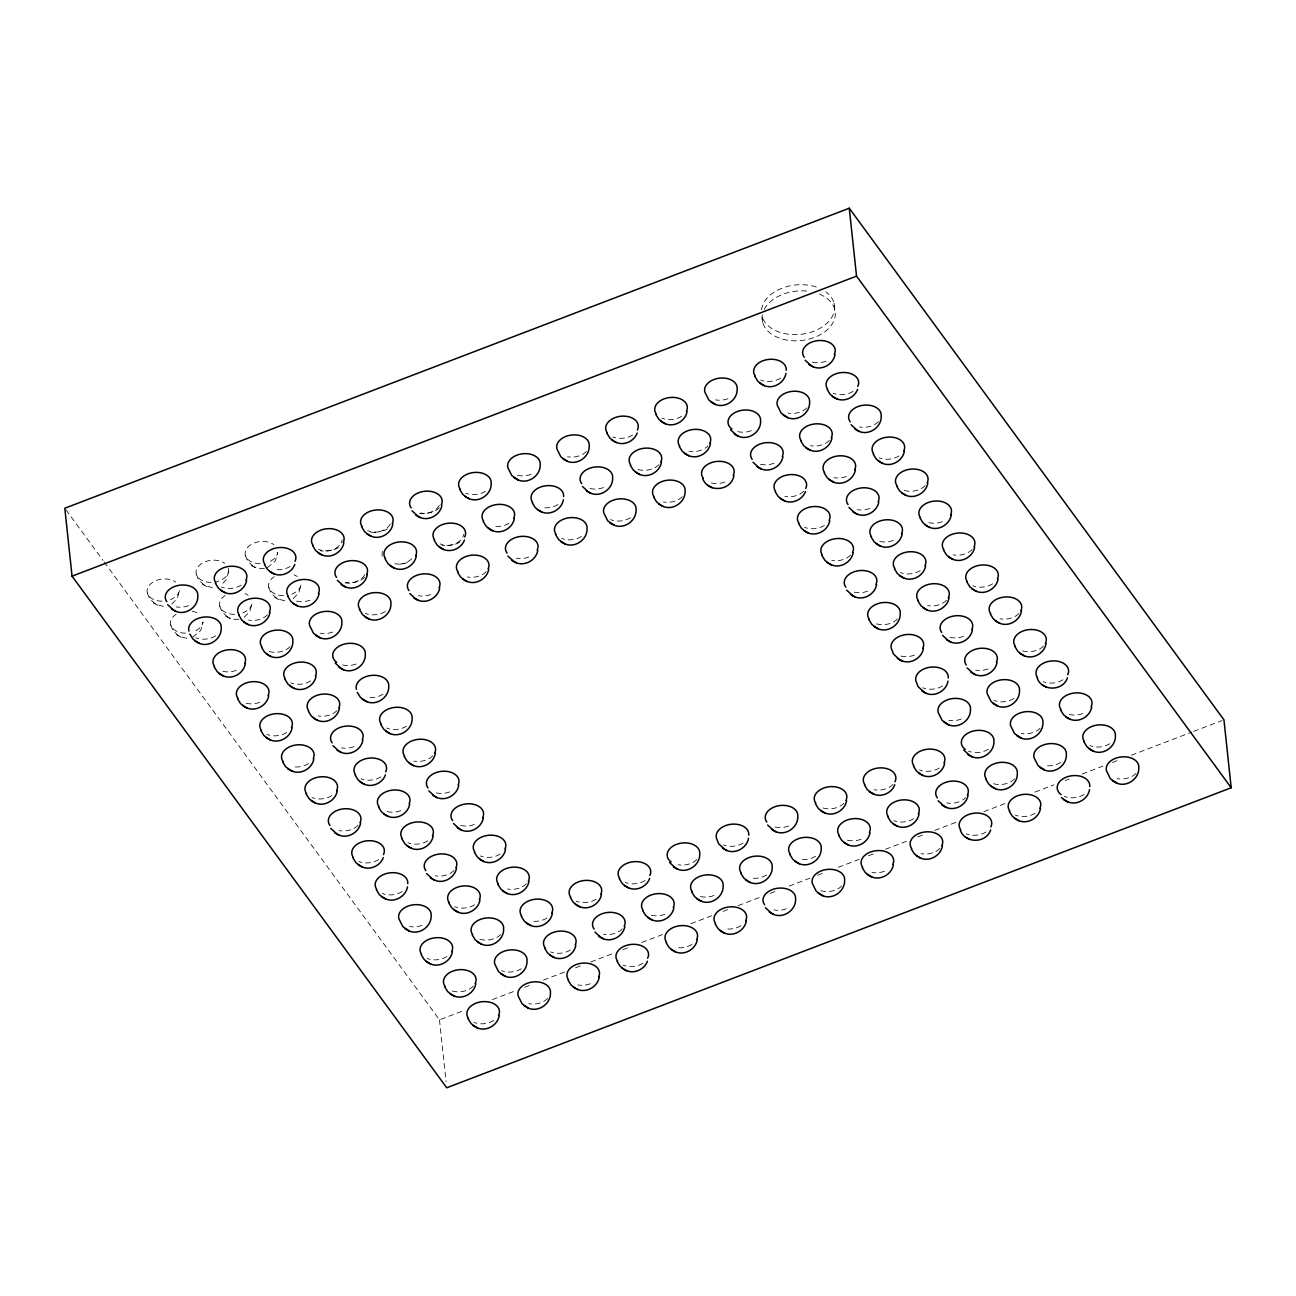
<?xml version="1.0" encoding="UTF-8"?>
<svg xmlns="http://www.w3.org/2000/svg" width="1296" height="1296" viewBox="0 0 1296 1296"><rect width="100%" height="100%" fill="white"/><g stroke="black" fill="none" stroke-linecap="round" stroke-linejoin="round"><path stroke-width="0.75" stroke-dasharray="5 3.75" d="M228.647 571.18L226.346 579.685L220.806 585.257M171.769 604.017L177.325 598.428L179.609 589.923A16.362 11.048 -6.1 0 1 170.424 599.611M244.215 617.236L249.772 611.647L252.056 603.142A16.362 11.048 -6.1 0 1 242.87 612.83M293.252 598.493L298.793 592.904L301.093 584.399A16.362 11.048 -6.1 0 1 291.892 594.086M267.316 567.778L275.384 560.925L277.668 552.42A16.362 11.048 -6.1 0 1 268.483 562.108M192.667 637.259L200.734 630.407L203.035 621.902A16.362 11.048 -6.1 0 1 193.833 631.589M104.182 562.01L439.474 1019.855L464.049 1010.459M492.399 999.605L515.079 990.938M524.54 987.309L530.21 985.154M543.429 980.084L566.125 971.417M575.57 967.804L581.24 965.633M590.701 962.021L613.381 953.338M622.825 949.725L628.495 947.554M641.731 942.5L662.531 934.546M690.881 923.692L711.666 915.737M723.006 911.412L730.571 908.512M738.137 905.629L760.817 896.945M770.278 893.333L775.948 891.162M789.167 886.108L809.968 878.153M817.533 875.254L823.203 873.099M838.318 867.316L859.118 859.361M868.563 855.749L874.233 853.578M885.573 849.236L906.374 841.282M917.714 836.941L925.279 834.057M934.724 830.444L957.404 821.761M983.875 811.636L1006.555 802.969M1034.905 792.115L1053.81 784.89M1065.15 780.548L1068.941 779.107M1082.176 774.052L1102.961 766.098M1112.422 762.485L1119.971 759.586M1131.311 755.244L1191.802 732.11M1193.697 731.398L1222.047 720.544M264.449 568.588L258.503 568.62L254.097 566.903M238.837 619.31L232.891 619.342L228.485 617.625M212.414 587.623L205.06 585.662M284.861 600.842L277.506 598.882M163.393 606.366L156.038 604.406M186.802 638.345L179.447 636.385M245.398 555.498L247.552 561.087L253.579 566.611M268.807 587.477L270.961 593.066L276.988 598.59M196.36 574.258L198.515 579.83L204.541 585.371M219.785 606.236L221.94 611.809L227.966 617.333M147.339 593.001L149.494 598.59L155.52 604.114M170.748 624.98L172.903 630.569L178.929 636.093M251.343 565.396L255.814 567.842M274.768 597.375L279.239 599.821M202.322 584.14L206.793 586.602M225.731 616.118L230.202 618.581M153.284 602.899L157.756 605.345M176.71 634.878L181.181 637.324M65.999 509.879L102.983 560.39M834.057 303.053L834.705 309.209M762.696 322.461L762.048 316.305A36.742 24.818 -6.1 0 0 813.823 331.225A36.742 24.818 -6.1 0 0 825.876 291.892M439.474 1019.855L446.083 1081.787M761.53 309.841A36.742 24.818 -6.1 0 1 818.78 287.955M819.428 294.111A36.742 24.818 -6.1 0 1 830.963 325.733A36.742 24.818 -6.1 0 1 785.003 339.714A36.742 24.818 -6.1 0 1 763.457 311.121M764.17 309.533A36.742 24.818 -6.1 0 1 809.093 291.357M286.724 732.532A16.362 11.048 -6.1 0 1 266.895 734.411M259.735 702.335A16.362 11.048 -6.1 0 1 243.486 702.448M236.326 670.372A16.362 11.048 -6.1 0 1 220.061 670.469M188.6 605.686A16.362 11.048 -6.1 0 1 176.143 606.884M267.446 614.806A16.362 11.048 -6.1 0 1 248.589 620.104M241.202 585.144A16.362 11.048 -6.1 0 1 221.373 587.039M215.59 635.866A16.362 11.048 -6.1 0 1 195.761 637.762M310.084 600.161A16.362 11.048 -6.1 0 1 293.819 600.259M290.223 566.401A16.362 11.048 -6.1 0 1 274.201 569.381M390.307 524.021A16.362 11.048 -6.1 0 1 369.522 532.008M364.694 574.744A16.362 11.048 -6.1 0 1 343.91 582.746M463.628 534.357A16.362 11.048 -6.1 0 1 462.753 537.241M460.825 539.946A16.362 11.048 -6.1 0 1 441.968 545.243M439.328 505.278A16.362 11.048 -6.1 0 1 418.559 513.265M411.804 558.689A16.362 11.048 -6.1 0 1 397.111 564.343M382.32 556.195A16.362 11.048 -6.1 0 1 382.952 550.444M342.144 539.897A16.362 11.048 -6.1 0 1 341.269 542.765M339.358 545.47A16.362 11.048 -6.1 0 1 320.501 550.768M283.597 595.625A16.362 11.048 -6.1 0 1 269.341 588.854A16.362 11.048 -6.1 0 1 274.201 576.704M294.03 574.808A16.362 11.048 -6.1 0 1 297.205 576.558M228.404 568.296A16.362 11.048 -6.1 0 1 215.411 582.001M211.151 582.406A16.362 11.048 -6.1 0 1 197.834 567.113A16.362 11.048 -6.1 0 1 224.759 563.339M162.13 601.15A16.362 11.048 -6.1 0 1 148.813 585.873A16.362 11.048 -6.1 0 1 175.721 582.082M185.539 633.128A16.362 11.048 -6.1 0 1 171.283 626.357A16.362 11.048 -6.1 0 1 176.143 614.207M192.164 611.226A16.362 11.048 -6.1 0 1 199.147 614.061M234.576 614.369A16.362 11.048 -6.1 0 1 220.304 607.597A16.362 11.048 -6.1 0 1 225.18 595.463M244.993 593.568A16.362 11.048 -6.1 0 1 248.168 595.318M260.188 563.647A16.362 11.048 -6.1 0 1 246.872 548.37A16.362 11.048 -6.1 0 1 273.78 544.579M806.809 407.819A16.362 11.048 -6.1 0 1 787.936 413.116M826.022 361.195A16.362 11.048 -6.1 0 1 809.757 361.309M852.995 391.392A16.362 11.048 -6.1 0 1 833.166 393.271M780.548 378.157A16.362 11.048 -6.1 0 1 760.72 380.052M727.963 398.698A16.362 11.048 -6.1 0 1 715.489 399.897M751.372 430.677A16.362 11.048 -6.1 0 1 735.107 430.774M493.792 1020.503A16.362 11.048 -6.1 0 1 473.98 1022.398M473.218 986.207A16.362 11.048 -6.1 0 1 450.554 990.419M446.958 956.545A16.362 11.048 -6.1 0 1 427.145 958.441M387.472 528.8A16.362 11.048 -6.1 0 1 367.643 530.68M681.647 416.291A16.362 11.048 -6.1 0 1 661.835 418.187M893.041 784.436A16.362 11.048 -6.1 0 1 874.184 789.75M338.45 547.544A16.362 11.048 -6.1 0 1 318.622 549.439M356.108 664.006A16.362 11.048 -6.1 0 1 339.844 664.119M531.004 474.336A16.362 11.048 -6.1 0 1 514.739 474.433M400.739 810.664A16.362 11.048 -6.1 0 1 384.475 810.761M645.052 880.519A16.362 11.048 -6.1 0 1 625.239 882.414M402.1 891.583A16.362 11.048 -6.1 0 1 382.288 893.462M815.557 856.235A16.362 11.048 -6.1 0 1 799.535 859.216M406.49 726.181A16.362 11.048 -6.1 0 1 386.678 728.06M449.777 791.905A16.362 11.048 -6.1 0 1 433.512 792.018M1014.525 778.912A16.362 11.048 -6.1 0 1 991.861 783.124M1040.137 728.19A16.362 11.048 -6.1 0 1 1021.264 733.487M622.291 928.924A16.362 11.048 -6.1 0 1 603.418 934.222M988.07 668.947A16.362 11.048 -6.1 0 1 975.613 670.129M946.469 600.291A16.362 11.048 -6.1 0 1 927.596 605.588M500.159 854.08A16.362 11.048 -6.1 0 1 480.346 855.959M939.875 848.394A16.362 11.048 -6.1 0 1 921.019 853.691M861.03 839.273A16.362 11.048 -6.1 0 1 844.765 839.387M972.081 549.569A16.362 11.048 -6.1 0 1 953.208 554.866M803.763 491.135A16.362 11.048 -6.1 0 1 784.906 496.433M846.401 476.491A16.362 11.048 -6.1 0 1 833.927 477.689M358.117 825.309A16.362 11.048 -6.1 0 1 339.244 830.606M942.597 685.908A16.362 11.048 -6.1 0 1 922.784 687.787M897.431 619.034A16.362 11.048 -6.1 0 1 874.768 623.246M850.597 555.093A16.362 11.048 -6.1 0 1 831.74 560.39M867.623 591.17A16.362 11.048 -6.1 0 1 851.359 591.284M432.751 755.827A16.362 11.048 -6.1 0 1 413.894 761.125M914.458 655.128A16.362 11.048 -6.1 0 1 898.193 655.225M961.292 719.069A16.362 11.048 -6.1 0 1 948.818 720.268M528.8 557.037A16.362 11.048 -6.1 0 1 516.343 558.22M474.352 824.483A16.362 11.048 -6.1 0 1 458.104 824.58M682.295 496.676A16.362 11.048 -6.1 0 1 663.422 501.973M893.236 540.448A16.362 11.048 -6.1 0 1 876.971 540.545M557.977 504.517A16.362 11.048 -6.1 0 1 541.955 507.497M766.535 874.994A16.362 11.048 -6.1 0 1 750.514 877.975M1060.711 762.485A16.362 11.048 -6.1 0 1 1044.689 765.466M878.413 421.67A16.362 11.048 -6.1 0 1 859.54 426.967M925.247 485.611A16.362 11.048 -6.1 0 1 902.583 489.823M664.913 914.279A16.362 11.048 -6.1 0 1 648.648 914.393M965.488 797.672A16.362 11.048 -6.1 0 1 962.653 799.988M959.089 801.77A16.362 11.048 -6.1 0 1 946.631 802.969M920.209 570.629A16.362 11.048 -6.1 0 1 900.38 572.524M407.333 562.561A16.362 11.048 -6.1 0 1 394.859 563.744M474.547 904.802A16.362 11.048 -6.1 0 1 454.734 906.698M430.742 594.54A16.362 11.048 -6.1 0 1 418.284 595.723M590.263 983.761A16.362 11.048 -6.1 0 1 577.805 984.96M658.87 464.697A16.362 11.048 -6.1 0 1 636.223 468.909M331.857 795.647A16.362 11.048 -6.1 0 1 312.028 797.542M869.81 508.469A16.362 11.048 -6.1 0 1 857.353 509.668M526.419 883.726A16.362 11.048 -6.1 0 1 507.562 889.024M1035.099 813.208A16.362 11.048 -6.1 0 1 1015.27 815.103M364.694 577.206A16.362 11.048 -6.1 0 1 345.838 582.503M986.062 831.967A16.362 11.048 -6.1 0 1 966.249 833.863M642.865 963.22A16.362 11.048 -6.1 0 1 623.036 965.115M486.178 571.682A16.362 11.048 -6.1 0 1 467.305 576.979M603.45 487.555A16.362 11.048 -6.1 0 1 587.185 487.652M898.987 455.965A16.362 11.048 -6.1 0 1 879.174 457.844M707.908 445.937A16.362 11.048 -6.1 0 1 705.073 448.27M701.509 450.052A16.362 11.048 -6.1 0 1 689.035 451.235M740.923 925.717A16.362 11.048 -6.1 0 1 724.901 928.697M786.38 908.755A16.362 11.048 -6.1 0 1 773.923 909.954M508.955 523.26A16.362 11.048 -6.1 0 1 492.917 526.241M992.655 583.864A16.362 11.048 -6.1 0 1 972.826 585.743M546.993 918.022A16.362 11.048 -6.1 0 1 530.971 921.002M459.918 542.02A16.362 11.048 -6.1 0 1 440.089 543.915M743.11 843.016A16.362 11.048 -6.1 0 1 723.298 844.911M383.081 694.202A16.362 11.048 -6.1 0 1 367.06 697.183M1062.914 679.784A16.362 11.048 -6.1 0 1 1043.086 681.68M570.418 950A16.362 11.048 -6.1 0 1 550.589 951.896M963.479 636.368A16.362 11.048 -6.1 0 1 947.214 636.482M913.615 818.732A16.362 11.048 -6.1 0 1 893.803 820.627M713.934 895.536A16.362 11.048 -6.1 0 1 697.685 895.633M353.905 746.707A16.362 11.048 -6.1 0 1 341.447 747.905M630.423 517.736A16.362 11.048 -6.1 0 1 610.594 519.631M696.924 859.442A16.362 11.048 -6.1 0 1 678.067 864.756M942.257 521.705A16.362 11.048 -6.1 0 1 925.992 521.802M385.285 611.501A16.362 11.048 -6.1 0 1 365.456 613.397M691.886 944.476A16.362 11.048 -6.1 0 1 675.864 947.457M1043.507 646.072A16.362 11.048 -6.1 0 1 1020.843 650.284M336.895 710.629A16.362 11.048 -6.1 0 1 318.022 715.927M421.961 925.344A16.362 11.048 -6.1 0 1 409.504 926.527M1018.915 613.51A16.362 11.048 -6.1 0 1 1000.042 618.808M547.641 998.406A16.362 11.048 -6.1 0 1 528.784 1003.703M308.432 763.684A16.362 11.048 -6.1 0 1 292.41 766.649M453.973 870.507A16.362 11.048 -6.1 0 1 435.116 875.804M884.455 871.252A16.362 11.048 -6.1 0 1 871.981 872.451M632.626 435.035A16.362 11.048 -6.1 0 1 612.797 436.93M439.344 507.724A16.362 11.048 -6.1 0 1 420.471 513.022M485.53 491.297A16.362 11.048 -6.1 0 1 465.701 493.177M521.381 968.744A16.362 11.048 -6.1 0 1 501.568 970.639M380.878 776.903A16.362 11.048 -6.1 0 1 361.066 778.799M427.712 840.845A16.362 11.048 -6.1 0 1 407.9 842.74M378.691 859.604A16.362 11.048 -6.1 0 1 358.862 861.5M586.424 451.462A16.362 11.048 -6.1 0 1 567.567 456.775M310.635 680.967A16.362 11.048 -6.1 0 1 290.806 682.862M1082.759 713.545A16.362 11.048 -6.1 0 1 1066.495 713.659M290.061 646.672A16.362 11.048 -6.1 0 1 267.397 650.884M500.807 934.448A16.362 11.048 -6.1 0 1 478.143 938.66M1084.12 794.464A16.362 11.048 -6.1 0 1 1064.308 796.36M829.375 440.413A16.362 11.048 -6.1 0 1 810.518 445.711M724.918 482.031A16.362 11.048 -6.1 0 1 708.669 482.128M939.227 768.01A16.362 11.048 -6.1 0 1 919.415 769.905M1109.732 743.742A16.362 11.048 -6.1 0 1 1089.92 745.621M988.265 749.266A16.362 11.048 -6.1 0 1 968.436 751.162M332.683 632.043A16.362 11.048 -6.1 0 1 320.225 633.226M841.817 885.897A16.362 11.048 -6.1 0 1 819.153 890.109M773.955 463.271A16.362 11.048 -6.1 0 1 757.69 463.385M824.353 525.431A16.362 11.048 -6.1 0 1 804.524 527.326M581.402 536.495A16.362 11.048 -6.1 0 1 561.573 538.391M788.584 826.054A16.362 11.048 -6.1 0 1 772.319 826.151M596.03 899.278A16.362 11.048 -6.1 0 1 576.202 901.157M844.02 803.196A16.362 11.048 -6.1 0 1 821.356 807.408M1135.993 773.388A16.362 11.048 -6.1 0 1 1117.136 778.685M1013.877 698.528A16.362 11.048 -6.1 0 1 994.048 700.423"/><path stroke-width="1.5" d="M246.613 580.365C244.944 590.539 232.292 597.229 223.252 591.737M245.3 663.779C243.632 673.969 230.98 680.659 221.94 675.167M270.022 612.328C268.353 622.517 255.701 629.208 246.661 623.716M268.709 695.758C267.041 705.947 254.389 712.638 245.349 707.146M319.059 593.584C317.374 603.774 304.738 610.448 295.699 604.957M343.861 542.765C342.176 552.938 329.54 559.629 320.501 554.137M292.135 727.736C290.45 737.926 277.814 744.601 268.774 739.109M316.046 676.188C314.377 686.378 301.725 693.052 292.685 687.56M367.27 574.727C365.602 584.917 352.949 591.608 343.91 586.116M313.843 758.889C312.174 769.079 299.538 775.753 290.482 770.261M392.882 524.005C391.214 534.195 378.562 540.869 369.522 535.378M339.455 708.167C337.786 718.34 325.15 725.031 316.111 719.539M337.268 790.868C335.599 801.041 322.947 807.732 313.907 802.24M416.308 555.984C414.623 566.174 401.987 572.848 392.947 567.356M362.88 740.129C361.211 750.319 348.559 757.01 339.52 751.518M441.92 505.262C440.235 515.435 427.599 522.126 418.559 516.634M360.677 822.83C359.008 833.02 346.372 839.711 337.316 834.219M439.717 587.963C438.048 598.136 425.396 604.827 416.356 599.335M409.714 804.087C408.046 814.277 395.393 820.951 386.354 815.459M488.754 569.203C487.069 579.393 474.433 586.067 465.394 580.576M435.326 753.365C433.658 763.538 421.006 770.229 411.966 764.737M514.366 518.481C512.681 528.671 500.045 535.345 491.006 529.853M407.511 886.788C405.842 896.978 393.206 903.652 384.151 898.16M433.123 836.066C431.455 846.239 418.819 852.93 409.763 847.438M458.735 785.327C457.067 795.517 444.431 802.208 435.375 796.716M537.775 550.46C536.107 560.633 523.454 567.324 514.415 561.832M563.387 499.721C561.719 509.911 549.067 516.602 540.027 511.11M456.548 868.028C454.88 878.218 442.228 884.909 433.188 879.417M483.327 817.906C481.658 828.079 469.022 834.77 459.967 829.278M452.369 951.766C450.7 961.94 438.048 968.63 429.008 963.139M479.957 900.007C478.289 910.197 465.653 916.888 456.597 911.396M505.57 849.285C503.901 859.475 491.265 866.149 482.209 860.657M475.794 983.745C474.125 993.919 461.473 1000.609 452.434 995.117M528.995 881.264C527.326 891.437 514.674 898.128 505.634 892.636M661.446 462.218C659.777 472.408 647.125 479.099 638.086 473.607M499.203 1015.708C497.534 1025.897 484.882 1032.588 475.843 1027.096M687.058 411.496C685.39 421.686 672.737 428.36 663.698 422.869M552.404 913.226C550.735 923.416 538.099 930.107 529.043 924.615M710.483 443.475C708.799 453.665 696.163 460.339 687.123 454.847M575.829 945.205C574.16 955.395 561.508 962.086 552.469 956.594M601.441 894.483C599.773 904.673 587.12 911.347 578.081 905.855M733.892 475.454C731.689 491.054 707.778 493.371 702.707 478.418M599.238 977.184C597.569 987.374 584.933 994.048 575.878 988.556M785.959 373.378C784.291 383.551 771.638 390.242 762.599 384.75M624.85 926.462C623.182 936.635 610.546 943.326 601.49 937.834M782.93 456.694C781.245 466.884 768.609 473.575 759.569 468.067M834.98 354.618C833.312 364.808 820.676 371.498 811.62 365.99M673.888 907.702C672.219 917.892 659.567 924.583 650.527 919.091M831.951 437.951C830.282 448.124 817.63 454.815 808.591 449.323M697.297 939.681C695.628 949.871 682.992 956.545 673.936 951.053M829.764 520.652C828.079 530.825 815.443 537.516 806.404 532.024M855.376 469.913C853.691 480.103 841.055 486.794 832.016 481.302M748.521 838.237C746.852 848.41 734.216 855.101 725.161 849.609M853.173 552.614C851.504 562.804 838.852 569.495 829.813 564.003M746.334 920.938C744.665 931.111 732.013 937.802 722.974 932.31M878.785 501.892C877.117 512.082 864.464 518.773 855.425 513.265M904.397 451.17C902.729 461.36 890.077 468.034 881.037 462.542M876.582 584.593C874.913 594.783 862.277 601.474 853.238 595.982M902.21 533.871C900.526 544.061 887.89 550.735 878.85 545.243M927.823 483.149C926.138 493.322 913.502 500.013 904.462 494.521M846.58 800.734C844.911 810.907 832.275 817.598 823.219 812.106M925.619 565.85C923.951 576.023 911.299 582.714 902.259 577.222M951.232 515.111C949.563 525.301 936.911 531.992 927.871 526.5M923.416 648.551C921.748 658.724 909.112 665.415 900.072 659.923M870.005 832.696C868.336 842.886 855.684 849.577 846.644 844.085M949.028 597.812C947.36 608.002 934.724 614.693 925.684 609.201M974.657 547.09C972.972 557.28 960.336 563.971 951.296 558.479M948.008 681.113C946.339 691.303 933.703 697.977 924.647 692.485M893.414 864.675C891.745 874.865 879.109 881.539 870.053 876.047M972.454 629.791C970.785 639.981 958.133 646.672 949.093 641.18M919.026 813.953C917.357 824.143 904.721 830.817 895.666 825.325M998.066 579.069C996.397 589.259 983.745 595.933 974.705 590.441M944.638 763.231C942.97 773.404 930.334 780.095 921.278 774.603M997.045 662.369C995.377 672.543 982.724 679.234 973.685 673.742M942.451 845.932C940.783 856.105 928.13 862.796 919.091 857.304M1021.475 611.048C1019.806 621.221 1007.17 627.912 998.131 622.42M968.063 795.193C966.395 805.383 953.743 812.074 944.703 806.582M1046.066 643.61C1044.398 653.8 1031.762 660.474 1022.706 654.982M1040.51 808.429C1038.841 818.602 1026.189 825.293 1017.149 819.801M1091.734 706.968C1090.066 717.158 1077.413 723.832 1068.374 718.34M1089.531 789.669C1087.862 799.859 1075.226 806.549 1066.171 801.041M294.791 564.392C291.73 573.075 280.341 577.87 272.273 572.978M464.486 540.011C461.425 548.694 450.036 553.505 441.968 548.613M385.447 774.895C382.385 783.578 370.996 788.373 362.929 783.481M383.26 857.596C380.198 866.279 368.809 871.074 360.742 866.182M637.195 433.026C634.133 441.725 622.728 446.521 614.677 441.628M805.496 491.459C802.435 500.143 791.046 504.938 782.978 500.045M857.563 389.383C854.501 398.066 843.113 402.862 835.045 397.969M649.62 878.51C646.558 887.209 635.17 892.004 627.102 887.112M647.433 961.211C644.371 969.91 632.983 974.705 624.915 969.813M894.775 784.76C891.713 793.444 880.324 798.239 872.257 793.346M990.63 829.958C986.24 843.599 964.921 843.712 960.304 830.153M1067.467 677.776C1063.076 691.416 1041.757 691.529 1037.14 677.97M849.269 208.219L64.8 508.243L72.058 576.169L446.731 1087.781L1231.2 787.757L1223.942 719.831L849.269 208.219L856.526 276.145L1231.2 787.757M72.058 576.169L856.526 276.145M857.628 430.564C867.672 436.736 881.815 427.664 881.199 416.081A16.362 11.048 -6.1 0 0 861.921 405.47A16.362 11.048 -6.1 0 0 850.241 421.848M787.741 417.668C797.866 421.832 810.065 413.116 809.595 402.246A16.362 11.048 -6.1 0 0 792.439 391.327A16.362 11.048 -6.1 0 0 777.308 405.324L781.245 413.23L787.741 417.668L786.008 416.729M715.295 404.449C725.42 408.613 737.618 399.897 737.149 389.011A16.362 11.048 -6.1 0 0 719.993 378.108A16.362 11.048 -6.1 0 0 704.862 392.105L708.799 400.01L715.295 404.449L713.561 403.493M736.987 435.472C747.047 441.644 761.173 432.572 760.574 420.989A16.362 11.048 -6.1 0 0 739.222 410.864A16.362 11.048 -6.1 0 0 731.948 429.041M567.373 461.327C577.498 465.491 589.68 456.775 589.226 445.889A16.362 11.048 -6.1 0 0 572.054 434.986A16.362 11.048 -6.1 0 0 556.94 448.983L560.876 456.889L567.373 461.327L565.639 460.372M661.511 505.57C671.555 511.742 685.697 502.67 685.082 491.087A16.362 11.048 -6.1 0 0 665.804 480.476A16.362 11.048 -6.1 0 0 654.124 496.854M589.064 492.35C599.108 498.523 613.251 489.451 612.635 477.868A16.362 11.048 -6.1 0 0 593.357 467.257A16.362 11.048 -6.1 0 0 581.677 483.619M518.335 480.071C528.46 484.234 540.659 475.519 540.189 464.648A16.362 11.048 -6.1 0 0 523.033 453.73A16.362 11.048 -6.1 0 0 507.919 467.726L511.855 475.632L518.335 480.071L516.618 479.131M614.207 525.269C624.332 529.432 636.514 520.717 636.061 509.846A16.362 11.048 -6.1 0 0 618.889 498.928A16.362 11.048 -6.1 0 0 603.774 512.924L607.711 520.83L614.207 525.269L612.473 524.329M467.581 497.875C477.641 504.047 491.767 494.975 491.168 483.392A16.362 11.048 -6.1 0 0 471.89 472.781A16.362 11.048 -6.1 0 0 460.21 489.143M876.647 627.944C886.707 634.117 900.833 625.045 900.234 613.462A16.362 11.048 -6.1 0 0 880.956 602.851A16.362 11.048 -6.1 0 0 869.276 619.213M563.452 543.073C573.496 549.245 587.639 540.173 587.023 528.59A16.362 11.048 -6.1 0 0 567.745 517.979A16.362 11.048 -6.1 0 0 556.065 534.357M997.661 706.061C1007.77 710.24 1019.968 701.525 1019.515 690.638A16.362 11.048 -6.1 0 0 1002.343 679.72A16.362 11.048 -6.1 0 0 987.228 693.716L991.165 701.622L997.661 706.061L995.927 705.121M1091.783 750.319C1101.843 756.491 1115.969 747.419 1115.37 735.836A16.362 11.048 -6.1 0 0 1096.092 725.225A16.362 11.048 -6.1 0 0 1084.412 741.587M1021.07 738.04C1031.195 742.203 1043.393 733.487 1042.924 722.617A16.362 11.048 -6.1 0 0 1025.768 711.698A16.362 11.048 -6.1 0 0 1010.637 725.695L1014.574 733.601L1021.07 738.04L1019.336 737.1M948.623 724.82C958.748 728.984 970.947 720.268 970.477 709.398A16.362 11.048 -6.1 0 0 953.321 698.479A16.362 11.048 -6.1 0 0 938.191 712.476L942.127 720.382L948.623 724.82L946.89 723.881M1116.941 783.238C1127.05 787.401 1139.249 778.685 1138.795 767.815A16.362 11.048 -6.1 0 0 1121.623 756.896A16.362 11.048 -6.1 0 0 1106.509 770.893L1110.445 778.799L1116.941 783.238L1115.208 782.298M1044.495 770.018C1054.604 774.182 1066.802 765.466 1066.349 754.596A16.362 11.048 -6.1 0 0 1049.177 743.677A16.362 11.048 -6.1 0 0 1034.062 757.674L1037.999 765.58L1044.495 770.018L1042.762 769.079M970.315 755.843C980.375 762.016 994.502 752.944 993.902 741.361A16.362 11.048 -6.1 0 0 972.551 731.236A16.362 11.048 -6.1 0 0 965.277 749.412M993.724 787.822C1003.784 793.994 1017.911 784.922 1017.311 773.339A16.362 11.048 -6.1 0 0 998.033 762.728A16.362 11.048 -6.1 0 0 986.353 779.09M367.335 618.079C377.379 624.251 391.522 615.179 390.906 603.596A16.362 11.048 -6.1 0 0 371.628 592.985A16.362 11.048 -6.1 0 0 359.948 609.363M320.031 637.778C330.14 641.941 342.338 633.226 341.885 622.355A16.362 11.048 -6.1 0 0 324.713 611.437A16.362 11.048 -6.1 0 0 309.598 625.433L313.535 633.339L320.031 637.778L318.298 636.838M174.215 610.481C184.275 616.653 198.401 607.581 197.802 595.998A16.362 11.048 -6.1 0 0 178.524 585.387A16.362 11.048 -6.1 0 0 166.844 601.749M341.723 668.817C351.767 674.973 365.909 665.917 365.294 654.334A16.362 11.048 -6.1 0 0 343.958 644.193A16.362 11.048 -6.1 0 0 336.668 662.369M269.276 655.582C279.32 661.754 293.463 652.682 292.847 641.099A16.362 11.048 -6.1 0 0 273.569 630.488A16.362 11.048 -6.1 0 0 261.889 646.85M197.64 642.46C207.684 648.632 221.827 639.56 221.211 627.977A16.362 11.048 -6.1 0 0 204.055 617.058A16.362 11.048 -6.1 0 0 188.941 631.055M365.132 700.78C375.192 706.952 389.318 697.88 388.719 686.297A16.362 11.048 -6.1 0 0 371.547 675.394A16.362 11.048 -6.1 0 0 356.432 689.391M774.198 830.849C784.258 837.022 798.385 827.95 797.785 816.367A16.362 11.048 -6.1 0 0 778.507 805.756A16.362 11.048 -6.1 0 0 766.827 822.118M388.541 732.758C398.601 738.931 412.744 729.859 412.128 718.276A16.362 11.048 -6.1 0 0 392.85 707.665A16.362 11.048 -6.1 0 0 381.17 724.027M797.607 862.828C807.667 869 821.794 859.928 821.194 848.345A16.362 11.048 -6.1 0 0 801.916 837.734A16.362 11.048 -6.1 0 0 790.236 854.096M822.766 895.747C832.874 899.91 845.073 891.194 844.619 880.324A16.362 11.048 -6.1 0 0 827.447 869.405A16.362 11.048 -6.1 0 0 812.333 883.402L816.269 891.308L822.766 895.747L821.032 894.807M748.586 881.588C758.646 887.744 772.772 878.688 772.173 867.105A16.362 11.048 -6.1 0 0 752.895 856.478A16.362 11.048 -6.1 0 0 741.215 872.856M676.139 868.352C686.2 874.525 700.326 865.453 699.727 853.87A16.362 11.048 -6.1 0 0 678.375 843.745A16.362 11.048 -6.1 0 0 671.101 861.921M771.995 913.55C782.055 919.723 796.181 910.651 795.582 899.068A16.362 11.048 -6.1 0 0 776.304 888.457A16.362 11.048 -6.1 0 0 764.624 904.835M699.548 900.331C709.609 906.503 723.735 897.431 723.136 885.848A16.362 11.048 -6.1 0 0 703.858 875.237A16.362 11.048 -6.1 0 0 692.177 891.599M480.022 943.358C490.082 949.531 504.209 940.459 503.609 928.876A16.362 11.048 -6.1 0 0 484.331 918.265A16.362 11.048 -6.1 0 0 472.651 934.627M409.309 931.079C419.418 935.258 431.617 926.527 431.163 915.656A16.362 11.048 -6.1 0 0 413.991 904.738A16.362 11.048 -6.1 0 0 398.876 918.734L402.813 926.64L409.309 931.079L407.576 930.139M505.165 976.277C515.29 980.456 527.488 971.725 527.018 960.854A16.362 11.048 -6.1 0 0 509.863 949.936A16.362 11.048 -6.1 0 0 494.732 963.932L498.668 971.838L505.165 976.277L503.431 975.337M528.574 1008.256C538.699 1012.419 550.897 1003.703 550.444 992.833A16.362 11.048 -6.1 0 0 533.272 981.914A16.362 11.048 -6.1 0 0 518.157 995.911L522.094 1003.817L528.574 1008.256L526.856 1007.316M805.091 360.175L811.118 365.699M827.221 389.578L830.282 394.486L834.527 397.678M851.083 424.748L857.11 430.272M754.774 376.342L757.836 381.251L762.08 384.458M873.212 454.151L876.274 459.059L880.519 462.251M783.27 415.206L785.506 416.437M896.638 486.113L899.699 491.022L903.944 494.23M800.766 440.915L803.828 445.824L808.072 449.032M710.824 401.987L713.059 403.202M920.047 518.092L923.108 523.001L927.353 526.208M824.191 472.894L827.253 477.803L831.497 481.01M730.442 429.656L736.468 435.181M943.472 550.071L946.517 554.98L950.778 558.187M848.88 507.449L854.906 512.973M753.025 462.251L759.051 467.775M966.881 582.05L969.943 586.958L974.187 590.15M655.873 414.477L658.935 419.386L663.179 422.577M871.025 536.852L874.087 541.76L878.332 544.952M775.154 491.654L778.216 496.562L782.46 499.754M990.306 614.012L993.352 618.921L997.612 622.129M679.298 446.456L682.36 451.364L686.605 454.556M894.434 568.814L897.496 573.723L901.741 576.931M798.579 523.616L801.641 528.525L805.885 531.733M1014.898 646.591L1017.943 651.499L1022.204 654.691M707.794 485.32L712.265 487.766M917.86 600.793L920.905 605.702L925.166 608.909M606.852 433.22L609.914 438.129L614.158 441.337M821.988 555.595L825.05 560.504L829.294 563.711M1042.211 684.855L1046.682 687.317M942.548 635.348L948.575 640.888M630.261 465.199L633.323 470.108L637.567 473.315M846.693 590.15L852.719 595.69M1060.549 709.949L1063.611 714.857L1067.855 718.049M967.14 667.926L973.166 673.45M653.686 497.178L656.748 502.087L660.992 505.278M868.822 619.553L871.884 624.461L876.128 627.653M562.901 458.865L565.121 460.08M1083.974 741.928L1087.02 746.836L1091.281 750.028M993.173 703.615L995.409 704.83M922.768 648.324A16.362 11.048 -6.1 0 0 908.626 634.424A16.362 11.048 -6.1 0 0 891.356 648.518L893.527 654.107L899.554 659.632M582.52 486.535L588.546 492.059M1112.454 780.791L1114.69 782.006M1016.599 735.593L1018.834 736.808M948.235 678.002A16.362 11.048 -6.1 0 0 931.079 667.1A16.362 11.048 -6.1 0 0 915.948 681.08L918.119 686.669L924.145 692.194M609.736 522.823L611.955 524.038M513.864 477.625L516.1 478.84M1040.008 767.556L1042.243 768.787M944.152 722.358L946.388 723.589M532.202 502.702L535.264 507.611L539.509 510.818M1061.408 797.558L1065.668 800.75M963.77 750.028L969.797 755.552M555.628 534.681L558.689 539.59L562.934 542.781M459.756 489.483L462.818 494.392L467.062 497.583M985.916 779.431L988.961 784.339L993.222 787.531M483.181 521.462L486.243 526.354L490.487 529.562M1009.325 811.393L1012.387 816.302L1016.631 819.509M913.469 766.195L916.515 771.104L920.776 774.311M507.87 556.016L513.896 561.541M412.015 510.818L418.041 516.343M938.158 800.75L944.185 806.29M434.144 540.205L437.206 545.114L441.45 548.321M965.374 837.038L969.845 839.5M864.432 784.955L867.494 789.863L871.738 793.055M457.569 572.184L460.615 577.093L464.875 580.284M361.697 526.986L364.759 531.895L369.004 535.086M887.857 816.934L890.903 821.826L895.163 825.034M385.123 558.965L388.168 563.857L392.429 567.065M911.266 848.896L914.328 853.805L918.572 857.012M815.411 803.698L818.456 808.607L822.717 811.814M409.811 593.519L415.838 599.044M312.676 545.729L315.738 550.638L319.982 553.846M838.82 835.677L841.882 840.586L846.126 843.793M337.365 580.284L343.391 585.824M862.245 867.656L865.291 872.564L869.551 875.756M767.653 825.034L773.68 830.558M359.51 609.687L362.556 614.596L366.817 617.787M264.449 564.586L267.511 569.495L271.755 572.686M789.799 854.437L792.844 859.329L797.105 862.537M287.874 596.565L290.936 601.457L295.18 604.665M818.278 893.3L820.514 894.515M748.748 835.126A16.362 11.048 -6.1 0 0 731.592 824.207A16.362 11.048 -6.1 0 0 716.461 838.204L718.632 843.793L724.658 849.317M315.544 635.332L317.779 636.547M215.428 583.33L218.489 588.238L222.734 591.446M740.761 873.18L743.823 878.089L748.067 881.296M335.178 662.985L341.204 668.525M238.837 615.308L241.898 620.217L246.143 623.425M765.466 907.735L771.493 913.259M669.595 862.537L675.621 868.061M357.307 692.388L360.369 697.297L364.613 700.488M261.452 647.19L264.497 652.099L268.758 655.29M167.67 604.665L173.696 610.189M691.74 891.94L694.786 896.832L699.046 900.04M380.732 724.367L383.778 729.275L388.039 732.467M284.861 679.169L287.923 684.061L292.167 687.269M189.815 634.052L192.877 638.96L197.122 642.168M715.149 923.902L718.211 928.811L722.455 932.018M404.141 756.329L407.203 761.238L411.448 764.446M619.294 878.704L622.339 883.613L626.6 886.82M308.286 711.131L311.332 716.04L315.592 719.248M214.115 666.76L217.177 671.668L221.422 674.876M428.846 790.884L434.873 796.424M642.703 910.683L645.764 915.592L650.009 918.799M332.975 745.686L339.001 751.226M237.524 698.738L240.586 703.647L244.831 706.855M453.438 823.462L459.464 828.986M666.128 942.662L669.173 947.57L673.434 950.762M355.12 775.089L358.166 779.998L362.426 783.189M570.256 897.464L573.318 902.372L577.562 905.564M260.95 730.717L264.011 735.626L268.256 738.817M474.401 852.266L477.446 857.174L481.707 860.366M378.529 807.068L381.591 811.976L385.835 815.168M594.961 932.018L600.988 937.543M282.674 761.87L285.719 766.778L289.98 769.97M497.81 884.228L500.872 889.137L505.116 892.345M401.954 839.03L405 843.939L409.261 847.147M617.09 961.405L620.152 966.314L624.397 969.521M306.083 793.832L309.145 798.741L313.389 801.949M521.235 916.207L524.281 921.116L528.541 924.323M426.643 873.601L432.67 879.125M330.788 828.387L336.814 833.927M544.644 948.186L547.706 953.095L551.95 956.302M448.789 902.988L451.834 907.897L456.095 911.104M352.917 857.79L355.979 862.699L360.223 865.89M568.053 980.165L571.115 985.073L575.375 988.265M472.198 934.967L475.259 939.875L479.504 943.067M376.342 889.769L379.388 894.677L383.648 897.869M500.693 973.831L502.929 975.046M404.822 928.633L407.057 929.848M524.102 1005.793L526.338 1007.024M421.184 954.731L424.246 959.639L428.49 962.847M444.609 986.71L447.671 991.618L451.915 994.826M468.018 1018.688L471.08 1023.597L475.324 1026.805M808.882 364.484L813.353 366.946M832.291 396.463L836.779 398.909M854.874 429.057L859.345 431.519M759.845 383.243L764.332 385.69M878.299 461.036L882.77 463.482M901.708 493.015L906.179 495.461M805.853 447.817L810.324 450.263M925.133 524.977L929.605 527.44M829.262 479.779L833.733 482.242M734.233 433.966L738.72 436.412M948.542 556.956L953.014 559.418M852.687 511.758L857.158 514.22M756.815 466.56L761.287 469.022M971.951 588.935L976.439 591.397M660.96 421.362L665.431 423.824M876.096 543.737L880.567 546.183M780.241 498.539L784.712 500.985M995.377 620.914L999.848 623.36M684.369 453.341L688.84 455.787M899.505 575.716L903.992 578.162M803.65 530.518L808.121 532.964M1019.968 653.476L1024.439 655.938M922.93 607.678L927.401 610.141M611.923 440.122L616.394 442.568M827.059 562.48L831.546 564.943M946.339 639.657L950.827 642.119M635.348 472.084L639.819 474.547M850.484 594.459L854.955 596.921M1065.62 716.834L1070.107 719.296M970.931 672.219L975.418 674.681M658.757 504.063L663.228 506.525M873.893 626.438L878.38 628.9M1089.045 748.813L1093.516 751.259M897.318 658.417L901.789 660.863M586.31 490.844L590.782 493.29M921.91 690.979L926.381 693.441M537.289 509.587L541.76 512.05M1063.433 799.535L1067.904 801.997M967.561 754.337L972.049 756.799M560.698 541.566L565.169 544.028M464.843 496.368L469.314 498.83M990.986 786.316L995.458 788.762M488.252 528.347L492.723 530.793M1014.395 818.294L1018.883 820.741M918.54 773.096L923.011 775.543M511.677 560.326L516.148 562.772M415.805 515.111L420.277 517.574M941.949 805.059L946.436 807.521M439.231 547.09L443.702 549.553M869.503 791.84L873.99 794.302M462.64 579.069L467.111 581.531M366.784 533.871L371.255 536.333M892.928 823.819L897.399 826.265M390.193 565.85L394.664 568.296M916.337 855.797L920.824 858.244M820.481 810.583L824.953 813.046M413.602 597.829L418.09 600.275M317.747 552.614L322.218 555.077M843.89 842.562L848.378 845.024M341.156 584.593L345.643 587.056M867.316 874.541L871.787 877.003M771.444 829.343L775.931 831.805M364.581 616.572L369.052 619.034M269.536 571.471L274.007 573.934M794.869 861.322L799.34 863.768M292.945 603.45L297.416 605.896M722.423 848.086L726.894 850.549M220.498 590.215L224.969 592.677M745.832 880.065L750.319 882.527M338.969 667.294L343.44 669.757M243.923 622.193L248.395 624.656M769.257 912.044L773.728 914.506M673.385 866.846L677.873 869.308M362.378 699.273L366.865 701.735M266.522 654.075L270.994 656.537M171.477 608.974L175.948 611.437M696.811 898.825L701.282 901.271M385.803 731.252L390.274 733.698M289.931 686.054L294.419 688.5M194.886 640.953L199.357 643.399M720.22 930.803L724.707 933.25M409.212 763.231L413.699 765.677M624.364 885.589L628.835 888.052M313.357 718.033L317.828 720.479M219.186 673.645L223.657 676.107M432.637 795.193L437.108 797.656M647.773 917.568L652.261 920.03M336.766 749.995L341.253 752.458M242.611 705.623L247.082 708.086M457.229 827.771L461.7 830.218M671.198 949.547L675.67 952.009M360.191 781.974L364.662 784.436M575.327 904.349L579.814 906.811M266.02 737.602L270.491 740.065M479.471 859.151L483.943 861.597M383.6 813.953L388.087 816.399M598.752 936.328L603.223 938.774M287.744 768.755L292.216 771.201M502.88 891.13L507.368 893.576M407.025 845.932L411.496 848.378M622.161 968.29L626.632 970.753M311.153 800.734L315.641 803.18M526.306 923.092L530.777 925.555M430.434 877.894L434.921 880.357M334.579 832.696L339.05 835.159M549.715 955.071L554.186 957.533M453.859 909.873L458.33 912.335M357.988 864.675L362.475 867.137M573.14 987.05L577.611 989.512M477.268 941.852L481.739 944.314M381.413 896.654L385.884 899.1M426.271 961.632L430.742 964.078M449.68 993.595L454.151 996.057M473.105 1025.573L477.576 1028.036M261.403 730.377A16.362 11.048 -6.1 0 1 275.189 713.723A16.362 11.048 -6.1 0 1 291.47 727.51M237.978 698.414A16.362 11.048 -6.1 0 1 251.78 681.745A16.362 11.048 -6.1 0 1 268.061 695.531M214.569 666.436A16.362 11.048 -6.1 0 1 228.355 649.766A16.362 11.048 -6.1 0 1 244.636 663.568M239.29 614.984A16.362 11.048 -6.1 0 1 253.093 598.315A16.362 11.048 -6.1 0 1 269.374 612.101M215.881 583.006A16.362 11.048 -6.1 0 1 229.667 566.336A16.362 11.048 -6.1 0 1 245.948 580.138M288.328 596.225A16.362 11.048 -6.1 0 1 302.114 579.555A16.362 11.048 -6.1 0 1 318.395 593.357M264.902 564.246A16.362 11.048 -6.1 0 1 278.705 547.592A16.362 11.048 -6.1 0 1 294.986 561.379M804.249 357.275A16.362 11.048 -6.1 0 1 818.051 340.605A16.362 11.048 -6.1 0 1 834.332 354.391M827.674 389.237A16.362 11.048 -6.1 0 1 841.46 372.584A16.362 11.048 -6.1 0 1 857.758 386.37M755.228 376.018A16.362 11.048 -6.1 0 1 766.908 359.656A16.362 11.048 -6.1 0 1 786.186 370.267M468.472 1018.364A16.362 11.048 -6.1 0 1 482.274 1001.695A16.362 11.048 -6.1 0 1 498.555 1015.481M445.063 986.386A16.362 11.048 -6.1 0 1 458.849 969.716A16.362 11.048 -6.1 0 1 475.146 983.518M421.637 954.407A16.362 11.048 -6.1 0 1 435.44 937.737A16.362 11.048 -6.1 0 1 451.721 951.539M362.151 526.646A16.362 11.048 -6.1 0 1 375.937 509.992A16.362 11.048 -6.1 0 1 392.234 523.778M656.327 414.153A16.362 11.048 -6.1 0 1 670.113 397.483A16.362 11.048 -6.1 0 1 686.41 411.269M864.886 784.615A16.362 11.048 -6.1 0 1 878.672 767.961A16.362 11.048 -6.1 0 1 894.969 781.747M313.114 545.405A16.362 11.048 -6.1 0 1 326.916 528.736A16.362 11.048 -6.1 0 1 343.197 542.538M378.983 806.728A16.362 11.048 -6.1 0 1 392.769 790.074A16.362 11.048 -6.1 0 1 409.066 803.86M619.731 878.38A16.362 11.048 -6.1 0 1 633.533 861.71A16.362 11.048 -6.1 0 1 649.814 875.513M376.78 889.429A16.362 11.048 -6.1 0 1 388.46 873.067A16.362 11.048 -6.1 0 1 407.738 883.678M428.004 787.984A16.362 11.048 -6.1 0 1 441.806 771.314A16.362 11.048 -6.1 0 1 458.087 785.117M594.119 929.102A16.362 11.048 -6.1 0 1 607.921 912.433A16.362 11.048 -6.1 0 1 624.202 926.235M966.314 665.01A16.362 11.048 -6.1 0 1 980.1 648.34A16.362 11.048 -6.1 0 1 996.397 662.143M918.297 600.469A16.362 11.048 -6.1 0 1 932.099 583.799A16.362 11.048 -6.1 0 1 948.38 597.602M474.838 851.926A16.362 11.048 -6.1 0 1 488.641 835.272A16.362 11.048 -6.1 0 1 504.922 849.058M911.72 848.572A16.362 11.048 -6.1 0 1 925.506 831.902A16.362 11.048 -6.1 0 1 941.803 845.705M839.273 835.353A16.362 11.048 -6.1 0 1 853.06 818.683A16.362 11.048 -6.1 0 1 869.357 832.486M943.909 549.747A16.362 11.048 -6.1 0 1 957.712 533.077A16.362 11.048 -6.1 0 1 973.993 546.863M775.607 491.314A16.362 11.048 -6.1 0 1 789.394 474.66A16.362 11.048 -6.1 0 1 805.691 488.446M824.629 472.57A16.362 11.048 -6.1 0 1 838.431 455.9A16.362 11.048 -6.1 0 1 854.712 469.703M329.945 825.487A16.362 11.048 -6.1 0 1 343.748 808.817A16.362 11.048 -6.1 0 1 360.029 822.62M822.442 555.271A16.362 11.048 -6.1 0 1 836.228 538.601A16.362 11.048 -6.1 0 1 852.525 552.404M845.851 587.25A16.362 11.048 -6.1 0 1 859.653 570.58A16.362 11.048 -6.1 0 1 875.934 584.366M404.595 756.005A16.362 11.048 -6.1 0 1 418.381 739.336A16.362 11.048 -6.1 0 1 434.678 753.138M507.044 553.1A16.362 11.048 -6.1 0 1 520.83 536.431A16.362 11.048 -6.1 0 1 537.127 550.233M452.596 820.546A16.362 11.048 -6.1 0 1 466.398 803.876A16.362 11.048 -6.1 0 1 482.679 817.679M871.463 536.512A16.362 11.048 -6.1 0 1 885.265 519.858A16.362 11.048 -6.1 0 1 901.546 533.644M532.656 502.378A16.362 11.048 -6.1 0 1 544.336 486A16.362 11.048 -6.1 0 1 563.614 496.627M897.075 485.789A16.362 11.048 -6.1 0 1 910.877 469.12A16.362 11.048 -6.1 0 1 927.158 482.922M643.156 910.359A16.362 11.048 -6.1 0 1 656.942 893.689A16.362 11.048 -6.1 0 1 673.24 907.475M937.332 797.85A16.362 11.048 -6.1 0 1 951.118 781.18A16.362 11.048 -6.1 0 1 967.415 794.983M894.888 568.49A16.362 11.048 -6.1 0 1 908.674 551.821A16.362 11.048 -6.1 0 1 924.971 565.623M385.56 558.625A16.362 11.048 -6.1 0 1 399.362 541.955A16.362 11.048 -6.1 0 1 415.643 555.757M449.226 902.664A16.362 11.048 -6.1 0 1 463.028 885.994A16.362 11.048 -6.1 0 1 479.309 899.78M408.985 590.603A16.362 11.048 -6.1 0 1 422.771 573.934A16.362 11.048 -6.1 0 1 439.069 587.736M568.507 979.825A16.362 11.048 -6.1 0 1 582.309 963.171A16.362 11.048 -6.1 0 1 598.59 976.957M630.715 464.875A16.362 11.048 -6.1 0 1 644.501 448.205A16.362 11.048 -6.1 0 1 660.798 462.008M306.536 793.508A16.362 11.048 -6.1 0 1 320.323 776.839A16.362 11.048 -6.1 0 1 336.62 790.641M848.054 504.549A16.362 11.048 -6.1 0 1 861.84 487.879A16.362 11.048 -6.1 0 1 878.137 501.665M498.263 883.904A16.362 11.048 -6.1 0 1 512.05 867.235A16.362 11.048 -6.1 0 1 528.347 881.037M1009.778 811.069A16.362 11.048 -6.1 0 1 1023.565 794.399A16.362 11.048 -6.1 0 1 1039.862 808.202M336.539 577.384A16.362 11.048 -6.1 0 1 350.325 560.714A16.362 11.048 -6.1 0 1 366.622 574.501M960.741 829.829A16.362 11.048 -6.1 0 1 974.543 813.159A16.362 11.048 -6.1 0 1 990.824 826.945M617.544 961.081A16.362 11.048 -6.1 0 1 631.33 944.411A16.362 11.048 -6.1 0 1 647.627 958.214M458.006 571.86A16.362 11.048 -6.1 0 1 471.809 555.19A16.362 11.048 -6.1 0 1 488.09 568.976M873.666 453.811A16.362 11.048 -6.1 0 1 887.452 437.157A16.362 11.048 -6.1 0 1 903.749 450.943M679.736 446.116A16.362 11.048 -6.1 0 1 693.538 429.462A16.362 11.048 -6.1 0 1 709.819 443.248M715.603 923.578A16.362 11.048 -6.1 0 1 729.389 906.908A16.362 11.048 -6.1 0 1 745.686 920.711M483.619 521.122A16.362 11.048 -6.1 0 1 497.421 504.468A16.362 11.048 -6.1 0 1 513.702 518.254M967.334 581.71A16.362 11.048 -6.1 0 1 981.121 565.056A16.362 11.048 -6.1 0 1 997.418 578.842M521.672 915.883A16.362 11.048 -6.1 0 1 535.475 899.213A16.362 11.048 -6.1 0 1 551.756 913.016M434.597 539.881A16.362 11.048 -6.1 0 1 448.384 523.211A16.362 11.048 -6.1 0 1 464.681 537.014M1037.578 677.646A16.362 11.048 -6.1 0 1 1051.38 660.976A16.362 11.048 -6.1 0 1 1067.661 674.779M545.098 947.862A16.362 11.048 -6.1 0 1 558.884 931.192A16.362 11.048 -6.1 0 1 575.181 944.978M941.722 632.448A16.362 11.048 -6.1 0 1 955.508 615.778A16.362 11.048 -6.1 0 1 971.806 629.564M888.295 816.593A16.362 11.048 -6.1 0 1 902.097 799.94A16.362 11.048 -6.1 0 1 918.378 813.726M332.149 742.786A16.362 11.048 -6.1 0 1 345.935 726.116A16.362 11.048 -6.1 0 1 362.232 739.919M920.5 517.768A16.362 11.048 -6.1 0 1 934.286 501.098A16.362 11.048 -6.1 0 1 950.584 514.901M666.565 942.322A16.362 11.048 -6.1 0 1 680.368 925.668A16.362 11.048 -6.1 0 1 696.649 939.454M1015.335 646.25A16.362 11.048 -6.1 0 1 1029.137 629.597A16.362 11.048 -6.1 0 1 1045.418 643.383M308.723 710.807A16.362 11.048 -6.1 0 1 322.526 694.138A16.362 11.048 -6.1 0 1 338.807 707.94M990.743 613.688A16.362 11.048 -6.1 0 1 1004.546 597.019A16.362 11.048 -6.1 0 1 1020.827 610.821M283.111 761.53A16.362 11.048 -6.1 0 1 296.914 744.876A16.362 11.048 -6.1 0 1 313.195 758.662M425.817 870.685A16.362 11.048 -6.1 0 1 439.603 854.015A16.362 11.048 -6.1 0 1 455.9 867.818M862.682 867.332A16.362 11.048 -6.1 0 1 876.485 850.662A16.362 11.048 -6.1 0 1 892.766 864.448M607.289 432.896A16.362 11.048 -6.1 0 1 621.092 416.227A16.362 11.048 -6.1 0 1 637.373 430.029M411.172 507.902A16.362 11.048 -6.1 0 1 424.975 491.233A16.362 11.048 -6.1 0 1 441.256 505.035M355.558 774.765A16.362 11.048 -6.1 0 1 369.36 758.095A16.362 11.048 -6.1 0 1 385.641 771.881M402.392 838.706A16.362 11.048 -6.1 0 1 416.194 822.037A16.362 11.048 -6.1 0 1 432.475 835.839M353.371 857.466A16.362 11.048 -6.1 0 1 367.157 840.796A16.362 11.048 -6.1 0 1 383.454 854.582M285.314 678.829A16.362 11.048 -6.1 0 1 299.101 662.175A16.362 11.048 -6.1 0 1 315.398 675.961M1061.003 709.625A16.362 11.048 -6.1 0 1 1074.789 692.955A16.362 11.048 -6.1 0 1 1091.086 706.741M1061.132 794.61A16.362 11.048 -6.1 0 1 1068.422 776.434A16.362 11.048 -6.1 0 1 1089.758 786.559M801.22 440.591A16.362 11.048 -6.1 0 1 815.006 423.922A16.362 11.048 -6.1 0 1 831.303 437.724M703.161 478.094A16.362 11.048 -6.1 0 1 716.947 461.425A16.362 11.048 -6.1 0 1 733.244 475.227M913.907 765.871A16.362 11.048 -6.1 0 1 927.709 749.201A16.362 11.048 -6.1 0 1 943.99 763.004M752.182 459.351A16.362 11.048 -6.1 0 1 765.985 442.681A16.362 11.048 -6.1 0 1 782.266 456.467M799.016 523.292A16.362 11.048 -6.1 0 1 812.819 506.623A16.362 11.048 -6.1 0 1 829.1 520.425M570.71 897.124A16.362 11.048 -6.1 0 1 584.496 880.47A16.362 11.048 -6.1 0 1 600.793 894.256M815.848 803.374A16.362 11.048 -6.1 0 1 829.651 786.704A16.362 11.048 -6.1 0 1 845.932 800.507"/></g></svg>
